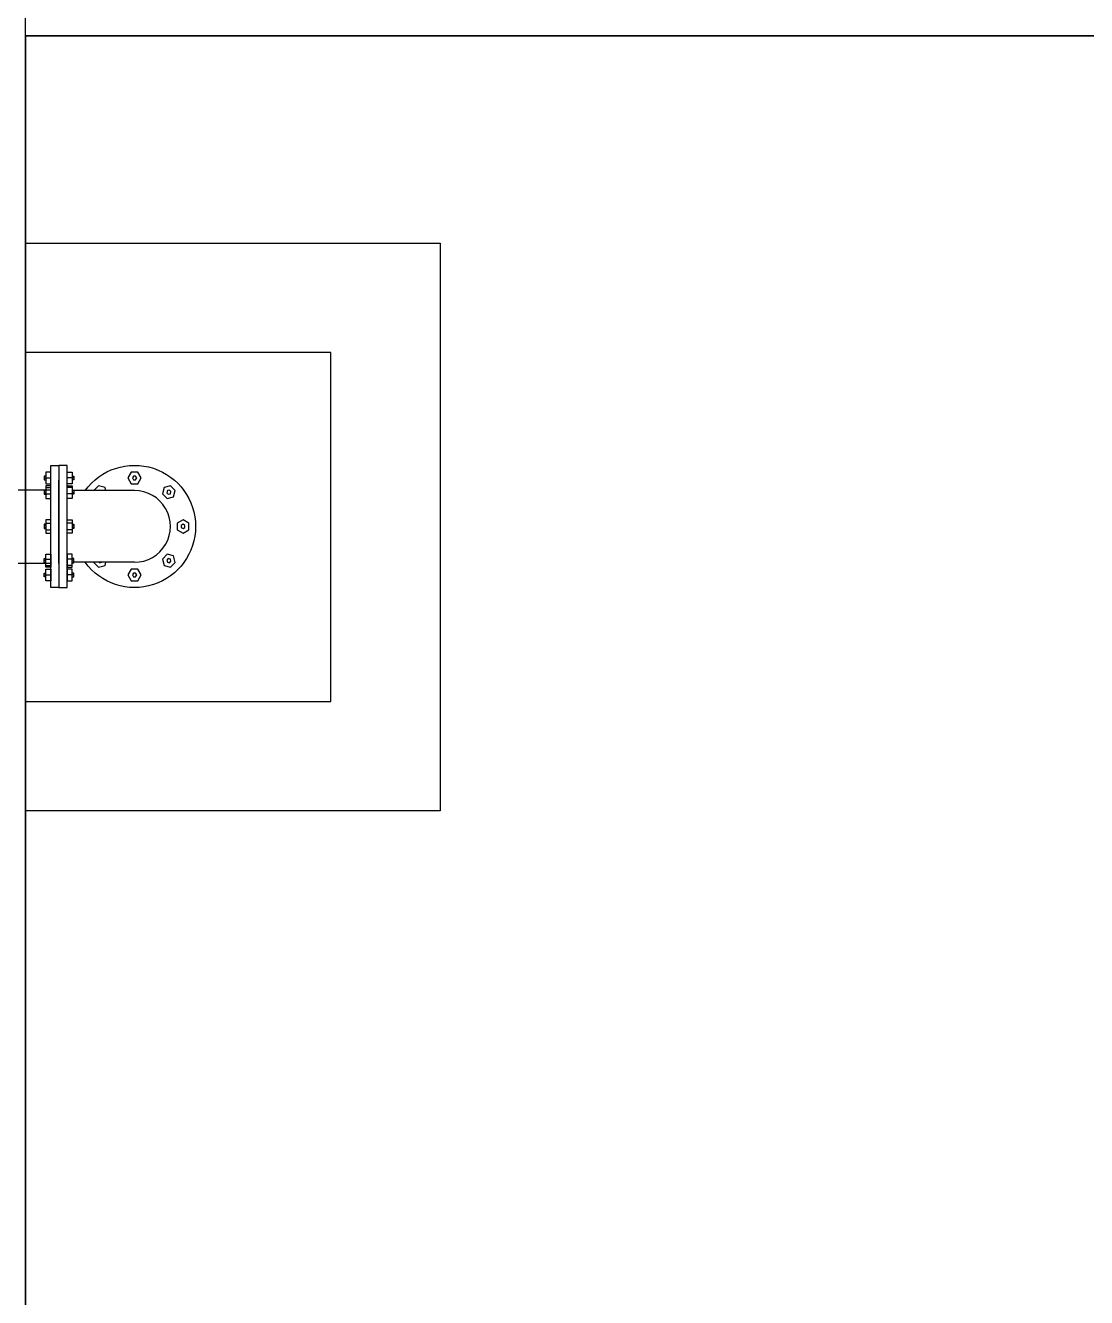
# Model space of a CAD drawing. Extents: x 226317 to 226469, y 8188101 to 8188260.
# Drawn here: x 226396.077 to 226398.508, y 8188233.494 to 8188236.409 of the extents above; entities that cross this region are included whole.
import ezdxf

# ---------------------------------------------------------------- set-up
doc = ezdxf.new("R2010")
doc.units = 0
doc.header["$LTSCALE"] = 15
doc.layers.get('0').update_dxf_attribs({"color": 250})
doc.layers.add('0-TUBERIAS', color=250, linetype='Continuous')
doc.layers.add('A-SANITARIOS', color=250, linetype='Continuous')
doc.layers.add('A-MURO ALTO', color=250, linetype='Continuous', lineweight=30)
doc.layers.add('A-MUROS', color=252, linetype='Continuous', lineweight=30)

# ---------------------------------------------------------------- blocks, each defined once
blk = doc.blocks.new('00-Succion 6pulg')
at = {"layer": '0-TUBERIAS', "linetype": 'Continuous'}
for p, q in [((-0.0822, 0), (-0.0822, -0.1394)), ((0.0822, 0), (0.0822, -0.1394)), ((-0.1111, -0.1394), (-0.1111, -0.1546)), ((-0.0895, -0.1432), (-0.0895, -0.1546)), ((-0.082, -0.1394), (-0.082, -0.1432)), ((-0.0773, -0.1394), (-0.0773, -0.1432)), ((-0.0746, -0.1432), (-0.0746, -0.1546)), ((-0.0077, -0.1432), (-0.0077, -0.1546)), ((-0.0025, -0.1432), (-0.0025, -0.1394)), ((0.0025, -0.1432), (0.0025, -0.1394)), ((0.0077, -0.1432), (0.0077, -0.1546)), ((0.0746, -0.1432), (0.0746, -0.1546)), ((0.0773, -0.1394), (0.0773, -0.1432)), ((0.082, -0.1394), (0.082, -0.1432)), ((0.0895, -0.1432), (0.0895, -0.1546)), ((0.1111, -0.1394), (0.1111, -0.1546)), ((-0.085, -0.1733), (-0.1059, -0.1733)), ((-0.085, -0.1733), (-0.1059, -0.1733)), ((-0.085, -0.1733), (0.085, -0.1733)), ((-0.085, -0.1733), (-0.0057, -0.1733)), ((-0.085, -0.1733), (0.085, -0.1733)), ((-0.085, -0.1733), (-0.0057, -0.1733)), ((0.0057, -0.1733), (0.085, -0.1733)), ((0.0057, -0.1733), (0.085, -0.1733)), ((0.085, -0.1733), (0.1058, -0.1733)), ((0.085, -0.1733), (0.1058, -0.1733)), ((-0.1111, -0.2072), (-0.1111, -0.1921)), ((-0.0895, -0.2034), (-0.0895, -0.1921)), ((-0.082, -0.2072), (-0.082, -0.2034)), ((-0.0773, -0.2072), (-0.0773, -0.2034)), ((-0.0746, -0.2034), (-0.0746, -0.1921)), ((-0.0077, -0.2034), (-0.0077, -0.1921)), ((-0.0025, -0.2034), (-0.0025, -0.2072)), ((0.0025, -0.2034), (0.0025, -0.2072)), ((0.0077, -0.2034), (0.0077, -0.1921)), ((0.0746, -0.2034), (0.0746, -0.1921)), ((0.0773, -0.2072), (0.0773, -0.2034)), ((0.082, -0.2072), (0.082, -0.2034)), ((0.0895, -0.2034), (0.0895, -0.1921)), ((0.1111, -0.2072), (0.1111, -0.1921))]:
    blk.add_line(p, q, dxfattribs=at)
for points in [[(0.0077, 0.1244), (0.0154, 0.1111), (0.0077, 0.0978), (-0.0077, 0.0978), (-0.0154, 0.1111), (-0.0077, 0.1244)], [(-0.0825, 0.0934), (-0.0677, 0.0895), (-0.0637, 0.0746), (-0.0746, 0.0637), (-0.0895, 0.0677), (-0.0934, 0.0825)], [(0.0025, 0.1154), (0.0049, 0.1111), (0.0025, 0.1068), (-0.0025, 0.1068), (-0.0049, 0.1111), (-0.0025, 0.1154)], [(0.0934, 0.0825), (0.0895, 0.0677), (0.0746, 0.0637), (0.0637, 0.0746), (0.0677, 0.0895), (0.0825, 0.0934)], [(-0.0798, 0.0833), (-0.0751, 0.082), (-0.0738, 0.0773), (-0.0773, 0.0738), (-0.082, 0.0751), (-0.0833, 0.0798)], [(0.0833, 0.0798), (0.082, 0.0751), (0.0773, 0.0738), (0.0738, 0.0773), (0.0751, 0.082), (0.0798, 0.0833)], [(-0.1244, 0.0077), (-0.1111, 0.0154), (-0.0978, 0.0077), (-0.0978, -0.0077), (-0.1111, -0.0154), (-0.1244, -0.0077)], [(-0.1154, 0.0025), (-0.1111, 0.0049), (-0.1068, 0.0025), (-0.1068, -0.0025), (-0.1111, -0.0049), (-0.1154, -0.0025)], [(0.1244, -0.0077), (0.1111, -0.0154), (0.0978, -0.0077), (0.0978, 0.0077), (0.1111, 0.0154), (0.1244, 0.0077)], [(0.1154, -0.0025), (0.1111, -0.0049), (0.1068, -0.0025), (0.1068, 0.0025), (0.1111, 0.0049), (0.1154, 0.0025)], [(-0.0978, -0.1432), (-0.0978, -0.1546), (-0.1244, -0.1546), (-0.1244, -0.1432)], [(-0.0637, -0.1432), (-0.0637, -0.1546), (-0.0934, -0.1546), (-0.0934, -0.1432)], [(-0.0154, -0.1432), (-0.0154, -0.1546), (0.0154, -0.1546), (0.0154, -0.1432)], [(0.0637, -0.1432), (0.0637, -0.1546), (0.0934, -0.1546), (0.0934, -0.1432)], [(0.0978, -0.1432), (0.0978, -0.1546), (0.1244, -0.1546), (0.1244, -0.1432)], [(0.14, -0.1733), (-0.14, -0.1733), (-0.14, -0.1546), (0.14, -0.1546)], [(0.14, -0.1733), (-0.14, -0.1733), (-0.14, -0.1921), (0.14, -0.1921)], [(-0.0978, -0.2034), (-0.0978, -0.1921), (-0.1244, -0.1921), (-0.1244, -0.2034)], [(-0.0637, -0.2034), (-0.0637, -0.1921), (-0.0934, -0.1921), (-0.0934, -0.2034)], [(-0.0154, -0.2034), (-0.0154, -0.1921), (0.0154, -0.1921), (0.0154, -0.2034)], [(0.0637, -0.2034), (0.0637, -0.1921), (0.0934, -0.1921), (0.0934, -0.2034)], [(0.0978, -0.2034), (0.0978, -0.1921), (0.1244, -0.1921), (0.1244, -0.2034)]]:
    blk.add_lwpolyline(points, close=True, dxfattribs=at)
for points in [[(-0.0822, -0.0933), (-0.0825, -0.0934), (-0.0934, -0.0825), (-0.0895, -0.0677), (-0.0822, -0.0657)], [(-0.0822, -0.081), (-0.0833, -0.0798), (-0.0822, -0.0755)], [(0.0822, -0.0657), (0.0895, -0.0677), (0.0934, -0.0825), (0.0825, -0.0934), (0.0822, -0.0933)], [(0.0822, -0.0755), (0.0833, -0.0798), (0.0822, -0.081)], [(-0.1154, -0.1432), (-0.1154, -0.1394), (-0.1068, -0.1394), (-0.1068, -0.1432)], [(-0.0833, -0.1432), (-0.0833, -0.1394), (-0.0738, -0.1394), (-0.0738, -0.1432)], [(0.0049, -0.1432), (0.0049, -0.1394), (-0.0049, -0.1394), (-0.0049, -0.1432)], [(0.0833, -0.1432), (0.0833, -0.1394), (0.0738, -0.1394), (0.0738, -0.1432)], [(0.1154, -0.1432), (0.1154, -0.1394), (0.1068, -0.1394), (0.1068, -0.1432)], [(-0.1073, -0.1546), (-0.1073, -0.1546), (-0.1158, -0.1546)], [(-0.0743, -0.1546), (-0.0743, -0.1546), (-0.0828, -0.1546)], [(-0.0043, -0.1546), (-0.0043, -0.1546), (0.0043, -0.1546)], [(0.0743, -0.1546), (0.0743, -0.1546), (0.0828, -0.1546)], [(0.1073, -0.1546), (0.1073, -0.1546), (0.1158, -0.1546)], [(-0.1073, -0.1921), (-0.1073, -0.1921), (-0.1158, -0.1921)], [(-0.1154, -0.2034), (-0.1154, -0.2072), (-0.1068, -0.2072), (-0.1068, -0.2034)], [(-0.0833, -0.2034), (-0.0833, -0.2072), (-0.0738, -0.2072), (-0.0738, -0.2034)], [(-0.0743, -0.1921), (-0.0743, -0.1921), (-0.0828, -0.1921)], [(0.0049, -0.2034), (0.0049, -0.2072), (-0.0049, -0.2072), (-0.0049, -0.2034)], [(-0.0043, -0.1921), (-0.0043, -0.1921), (0.0043, -0.1921)], [(0.0833, -0.2034), (0.0833, -0.2072), (0.0738, -0.2072), (0.0738, -0.2034)], [(0.0743, -0.1921), (0.0743, -0.1921), (0.0828, -0.1921)], [(0.1154, -0.2034), (0.1154, -0.2072), (0.1068, -0.2072), (0.1068, -0.2034)], [(0.1073, -0.1921), (0.1073, -0.1921), (0.1158, -0.1921)]]:
    blk.add_lwpolyline(points, dxfattribs=at)
blk.add_arc((0, 0), 0.14, 305.9319, 234.0681, dxfattribs=at)
at = {"layer": '0-TUBERIAS', "linetype": 'Continuous', "extrusion": (0, 0, -1)}
blk.add_ellipse((0, 0), major_axis=(0, 0.0822), ratio=0.999474, start_param=4.712389, end_param=7.853982, dxfattribs=at)
blk = doc.blocks.new('BOMBAS-28.02.2025')
at = {"layer": 'A-SANITARIOS', "color": 8, "transparency": 33554559}
for points in [[(6.56, -7), (7.51, -7), (7.51, -8.3), (6.56, -8.3)], [(7.26, -7.25), (6.56, -7.25), (6.56, -8.05), (7.26, -8.05)]]:
    blk.add_lwpolyline(points, close=True, dxfattribs=at)
at = {"layer": 'A-SANITARIOS', "color": 8}
for points in [[(6.1356, -7.5646), (6.6179, -7.5647)], [(6.1356, -7.7326), (6.6179, -7.7327)]]:
    blk.add_lwpolyline(points, dxfattribs=at)
at = {"layer": 'A-SANITARIOS', "color": 8, "linetype": 'Continuous', "xscale": -0.9999999999999998, "rotation": 270.0000012408781}
blk.add_blockref('00-Succion 6pulg', (6.81, -7.6487), dxfattribs=at)

msp = doc.modelspace()

# ---------------------------------------------------------------- linework, layer by layer
at = {"transparency": 33554559}
msp.add_lwpolyline([(226396.077, 8188236.385), (226396.0771, 8188232.0596), (226404.0271, 8188232.0596), (226404.0271, 8188236.385)], close=True, dxfattribs=at)
at = {"layer": 'A-MURO ALTO'}
msp.add_lwpolyline([(226396.0775, 8188236.385), (226404.0271, 8188236.385)], dxfattribs=at)
at = {"layer": 'A-MUROS'}
msp.add_lwpolyline([(226404.0271, 8188240.56), (226404.0271, 8188232.0596), (226396.0776, 8188232.0596), (226396.0775, 8188240.56)], close=True, dxfattribs=at)

# ---------------------------------------------------------------- block references
msp.add_blockref('BOMBAS-28.02.2025', (226389.5171, 8188242.9096))

doc.saveas('drawing.dxf')
